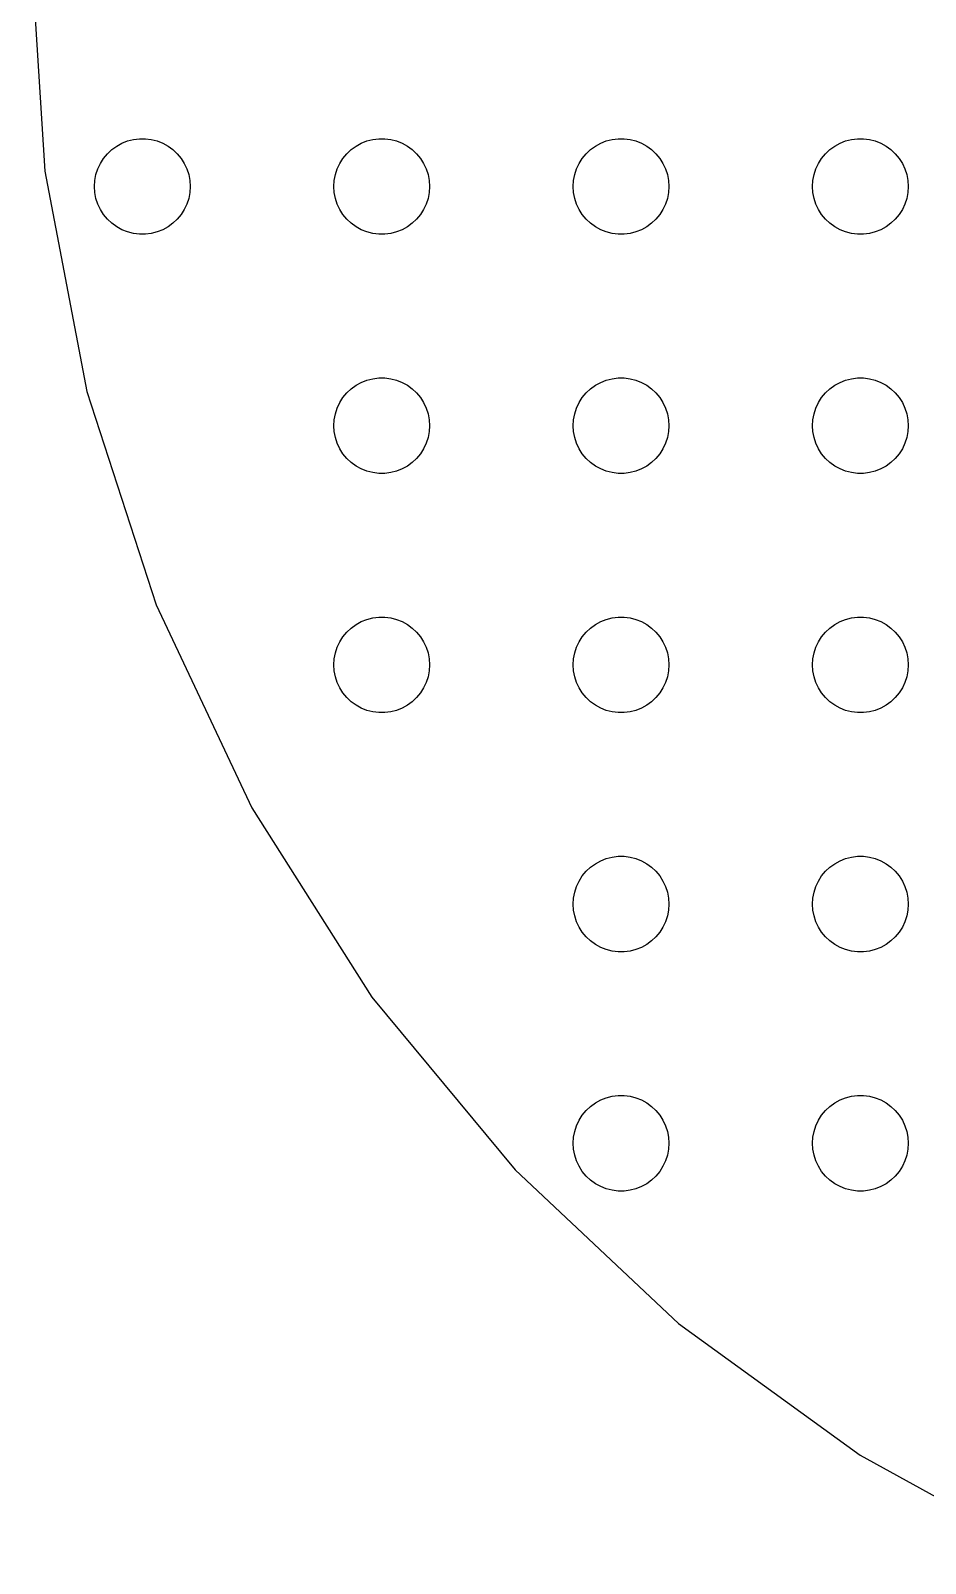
# Model space of a CAD drawing. Header units: metres. Extents: x -112 to 112, y -112 to 112.
# Drawn here: x -112 to -55.9, y -101.3 to -5.2 of the extents above; entities that cross this region are included whole.
import ezdxf

# ---------------------------------------------------------------- set-up
doc = ezdxf.new("R2010")
doc.units = ezdxf.units.M

msp = doc.modelspace()

# ---------------------------------------------------------------- linework, layer by layer
for p, q in [((-112, 0), (-111.117, -14.0373)), ((-106.912, -12.6884), (-106.607, -12.467)), ((-106.607, -12.467), (-106.277, -12.2855)), ((-106.277, -12.2855), (-105.927, -12.1468)), ((-105.927, -12.1468), (-105.562, -12.0531)), ((-105.562, -12.0531), (-105.188, -12.0059)), ((-105.188, -12.0059), (-104.812, -12.0059)), ((-104.812, -12.0059), (-104.438, -12.0531)), ((-104.438, -12.0531), (-104.073, -12.1468)), ((-104.073, -12.1468), (-103.723, -12.2855)), ((-103.723, -12.2855), (-103.393, -12.467)), ((-103.393, -12.467), (-103.088, -12.6884)), ((-91.9123, -12.6884), (-91.6075, -12.467)), ((-91.6075, -12.467), (-91.2773, -12.2855)), ((-91.2773, -12.2855), (-90.927, -12.1468)), ((-90.927, -12.1468), (-90.5621, -12.0531)), ((-90.5621, -12.0531), (-90.1884, -12.0059)), ((-90.1884, -12.0059), (-89.8116, -12.0059)), ((-89.8116, -12.0059), (-89.4379, -12.0531)), ((-89.4379, -12.0531), (-89.073, -12.1468)), ((-89.073, -12.1468), (-88.7227, -12.2855)), ((-88.7227, -12.2855), (-88.3925, -12.467)), ((-88.3925, -12.467), (-88.0877, -12.6884)), ((-76.9123, -12.6884), (-76.6075, -12.467)), ((-76.6075, -12.467), (-76.2773, -12.2855)), ((-76.2773, -12.2855), (-75.927, -12.1468)), ((-75.927, -12.1468), (-75.5621, -12.0531)), ((-75.5621, -12.0531), (-75.1884, -12.0059)), ((-75.1884, -12.0059), (-74.8116, -12.0059)), ((-74.8116, -12.0059), (-74.4379, -12.0531)), ((-74.4379, -12.0531), (-74.073, -12.1468)), ((-74.073, -12.1468), (-73.7227, -12.2855)), ((-73.7227, -12.2855), (-73.3925, -12.467)), ((-73.3925, -12.467), (-73.0877, -12.6884)), ((-61.9123, -12.6884), (-61.6075, -12.467)), ((-61.6075, -12.467), (-61.2773, -12.2855)), ((-61.2773, -12.2855), (-60.927, -12.1468)), ((-60.927, -12.1468), (-60.5621, -12.0531)), ((-60.5621, -12.0531), (-60.1884, -12.0059)), ((-60.1884, -12.0059), (-59.8116, -12.0059)), ((-59.8116, -12.0059), (-59.4379, -12.0531)), ((-59.4379, -12.0531), (-59.0729, -12.1468)), ((-59.0729, -12.1468), (-58.7227, -12.2855)), ((-58.7227, -12.2855), (-58.3925, -12.467)), ((-58.3925, -12.467), (-58.0877, -12.6884)), ((-107.629, -13.5547), (-107.427, -13.2366)), ((-107.427, -13.2366), (-107.187, -12.9464)), ((-107.187, -12.9464), (-106.912, -12.6884)), ((-103.088, -12.6884), (-102.813, -12.9464)), ((-102.813, -12.9464), (-102.573, -13.2366)), ((-102.573, -13.2366), (-102.371, -13.5547)), ((-92.6289, -13.5547), (-92.427, -13.2366)), ((-92.427, -13.2366), (-92.1869, -12.9464)), ((-92.1869, -12.9464), (-91.9123, -12.6884)), ((-88.0877, -12.6884), (-87.8131, -12.9464)), ((-87.8131, -12.9464), (-87.573, -13.2366)), ((-87.573, -13.2366), (-87.3711, -13.5547)), ((-77.6289, -13.5547), (-77.427, -13.2366)), ((-77.427, -13.2366), (-77.1869, -12.9464)), ((-77.1869, -12.9464), (-76.9123, -12.6884)), ((-73.0877, -12.6884), (-72.8131, -12.9464)), ((-72.8131, -12.9464), (-72.573, -13.2366)), ((-72.573, -13.2366), (-72.3711, -13.5547)), ((-62.6289, -13.5547), (-62.427, -13.2366)), ((-62.427, -13.2366), (-62.1869, -12.9464)), ((-62.1869, -12.9464), (-61.9123, -12.6884)), ((-58.0877, -12.6884), (-57.8131, -12.9464)), ((-57.8131, -12.9464), (-57.5729, -13.2366)), ((-57.5729, -13.2366), (-57.3711, -13.5547)), ((-111.117, -14.0373), (-108.481, -27.8533)), ((-107.976, -14.624), (-107.906, -14.2539)), ((-107.906, -14.2539), (-107.789, -13.8956)), ((-107.789, -13.8956), (-107.629, -13.5547)), ((-102.371, -13.5547), (-102.211, -13.8956)), ((-102.211, -13.8956), (-102.094, -14.2539)), ((-102.094, -14.2539), (-102.024, -14.624)), ((-92.9763, -14.624), (-92.9057, -14.2539)), ((-92.9057, -14.2539), (-92.7893, -13.8956)), ((-92.7893, -13.8956), (-92.6289, -13.5547)), ((-87.3711, -13.5547), (-87.2107, -13.8956)), ((-87.2107, -13.8956), (-87.0943, -14.2539)), ((-87.0943, -14.2539), (-87.0237, -14.624)), ((-77.9763, -14.624), (-77.9057, -14.2539)), ((-77.9057, -14.2539), (-77.7893, -13.8956)), ((-77.7893, -13.8956), (-77.6289, -13.5547)), ((-72.3711, -13.5547), (-72.2107, -13.8956)), ((-72.2107, -13.8956), (-72.0943, -14.2539)), ((-72.0943, -14.2539), (-72.0237, -14.624)), ((-62.9763, -14.624), (-62.9057, -14.2539)), ((-62.9057, -14.2539), (-62.7893, -13.8956)), ((-62.7893, -13.8956), (-62.6289, -13.5547)), ((-57.3711, -13.5547), (-57.2107, -13.8956)), ((-57.2107, -13.8956), (-57.0942, -14.2539)), ((-57.0942, -14.2539), (-57.0237, -14.624)), ((-108, -15), (-107.976, -14.624)), ((-107.976, -15.376), (-108, -15)), ((-107.906, -15.7461), (-107.976, -15.376)), ((-102.024, -15.376), (-102.094, -15.7461)), ((-102.024, -14.624), (-102, -15)), ((-102, -15), (-102.024, -15.376)), ((-93, -15), (-92.9763, -14.624)), ((-92.9763, -15.376), (-93, -15)), ((-92.9057, -15.7461), (-92.9763, -15.376)), ((-87.0237, -15.376), (-87.0943, -15.7461)), ((-87.0237, -14.624), (-87, -15)), ((-87, -15), (-87.0237, -15.376)), ((-78, -15), (-77.9763, -14.624)), ((-77.9763, -15.376), (-78, -15)), ((-77.9057, -15.7461), (-77.9763, -15.376)), ((-72.0237, -15.376), (-72.0943, -15.7461)), ((-72.0237, -14.624), (-72, -15)), ((-72, -15), (-72.0237, -15.376)), ((-63, -15), (-62.9763, -14.624)), ((-62.9763, -15.376), (-63, -15)), ((-62.9057, -15.7461), (-62.9763, -15.376)), ((-57.0237, -15.376), (-57.0942, -15.7461)), ((-57.0237, -14.624), (-57, -15)), ((-57, -15), (-57.0237, -15.376)), ((-107.789, -16.1044), (-107.906, -15.7461)), ((-107.629, -16.4453), (-107.789, -16.1044)), ((-102.211, -16.1044), (-102.371, -16.4453)), ((-102.094, -15.7461), (-102.211, -16.1044)), ((-92.7893, -16.1044), (-92.9057, -15.7461)), ((-92.6289, -16.4453), (-92.7893, -16.1044)), ((-87.2107, -16.1044), (-87.3711, -16.4453)), ((-87.0943, -15.7461), (-87.2107, -16.1044)), ((-77.7893, -16.1044), (-77.9057, -15.7461)), ((-77.6289, -16.4453), (-77.7893, -16.1044)), ((-72.2107, -16.1044), (-72.3711, -16.4453)), ((-72.0943, -15.7461), (-72.2107, -16.1044)), ((-62.7893, -16.1044), (-62.9057, -15.7461)), ((-62.6289, -16.4453), (-62.7893, -16.1044)), ((-57.2107, -16.1044), (-57.3711, -16.4453)), ((-57.0942, -15.7461), (-57.2107, -16.1044)), ((-107.427, -16.7634), (-107.629, -16.4453)), ((-107.187, -17.0536), (-107.427, -16.7634)), ((-106.912, -17.3115), (-107.187, -17.0536)), ((-102.813, -17.0536), (-103.088, -17.3115)), ((-102.573, -16.7634), (-102.813, -17.0536)), ((-102.371, -16.4453), (-102.573, -16.7634)), ((-92.427, -16.7634), (-92.6289, -16.4453)), ((-92.1869, -17.0536), (-92.427, -16.7634)), ((-91.9123, -17.3115), (-92.1869, -17.0536)), ((-87.8131, -17.0536), (-88.0877, -17.3115)), ((-87.573, -16.7634), (-87.8131, -17.0536)), ((-87.3711, -16.4453), (-87.573, -16.7634)), ((-77.427, -16.7634), (-77.6289, -16.4453)), ((-77.1869, -17.0536), (-77.427, -16.7634)), ((-76.9123, -17.3115), (-77.1869, -17.0536)), ((-72.8131, -17.0536), (-73.0877, -17.3115)), ((-72.573, -16.7634), (-72.8131, -17.0536)), ((-72.3711, -16.4453), (-72.573, -16.7634)), ((-62.427, -16.7634), (-62.6289, -16.4453)), ((-62.1869, -17.0536), (-62.427, -16.7634)), ((-61.9123, -17.3115), (-62.1869, -17.0536)), ((-57.8131, -17.0536), (-58.0877, -17.3115)), ((-57.5729, -16.7634), (-57.8131, -17.0536)), ((-57.3711, -16.4453), (-57.5729, -16.7634)), ((-106.607, -17.533), (-106.912, -17.3115)), ((-106.277, -17.7145), (-106.607, -17.533)), ((-105.927, -17.8532), (-106.277, -17.7145)), ((-105.562, -17.9469), (-105.927, -17.8532)), ((-105.188, -17.9941), (-105.562, -17.9469)), ((-104.812, -17.9941), (-105.188, -17.9941)), ((-104.438, -17.9469), (-104.812, -17.9941)), ((-104.073, -17.8532), (-104.438, -17.9469)), ((-103.723, -17.7145), (-104.073, -17.8532)), ((-103.393, -17.533), (-103.723, -17.7145)), ((-103.088, -17.3115), (-103.393, -17.533)), ((-91.6075, -17.533), (-91.9123, -17.3115)), ((-91.2773, -17.7145), (-91.6075, -17.533)), ((-90.927, -17.8532), (-91.2773, -17.7145)), ((-90.5621, -17.9469), (-90.927, -17.8532)), ((-90.1884, -17.9941), (-90.5621, -17.9469)), ((-89.8116, -17.9941), (-90.1884, -17.9941)), ((-89.4379, -17.9469), (-89.8116, -17.9941)), ((-89.073, -17.8532), (-89.4379, -17.9469)), ((-88.7227, -17.7145), (-89.073, -17.8532)), ((-88.3925, -17.533), (-88.7227, -17.7145)), ((-88.0877, -17.3115), (-88.3925, -17.533)), ((-76.6075, -17.533), (-76.9123, -17.3115)), ((-76.2773, -17.7145), (-76.6075, -17.533)), ((-75.927, -17.8532), (-76.2773, -17.7145)), ((-75.5621, -17.9469), (-75.927, -17.8532)), ((-75.1884, -17.9941), (-75.5621, -17.9469)), ((-74.8116, -17.9941), (-75.1884, -17.9941)), ((-74.4379, -17.9469), (-74.8116, -17.9941)), ((-74.073, -17.8532), (-74.4379, -17.9469)), ((-73.7227, -17.7145), (-74.073, -17.8532)), ((-73.3925, -17.533), (-73.7227, -17.7145)), ((-73.0877, -17.3115), (-73.3925, -17.533)), ((-61.6075, -17.533), (-61.9123, -17.3115)), ((-61.2773, -17.7145), (-61.6075, -17.533)), ((-60.927, -17.8532), (-61.2773, -17.7145)), ((-60.5621, -17.9469), (-60.927, -17.8532)), ((-60.1884, -17.9941), (-60.5621, -17.9469)), ((-59.8116, -17.9941), (-60.1884, -17.9941)), ((-59.4379, -17.9469), (-59.8116, -17.9941)), ((-59.0729, -17.8532), (-59.4379, -17.9469)), ((-58.7227, -17.7145), (-59.0729, -17.8532)), ((-58.3925, -17.533), (-58.7227, -17.7145)), ((-58.0877, -17.3115), (-58.3925, -17.533)), ((-108.481, -27.8533), (-104.135, -41.2299)), ((-92.1869, -27.9464), (-91.9123, -27.6884)), ((-91.9123, -27.6884), (-91.6075, -27.467)), ((-91.6075, -27.467), (-91.2773, -27.2855)), ((-91.2773, -27.2855), (-90.927, -27.1468)), ((-90.927, -27.1468), (-90.5621, -27.0531)), ((-90.5621, -27.0531), (-90.1884, -27.0059)), ((-90.1884, -27.0059), (-89.8116, -27.0059)), ((-89.8116, -27.0059), (-89.4379, -27.0531)), ((-89.4379, -27.0531), (-89.073, -27.1468)), ((-89.073, -27.1468), (-88.7227, -27.2855)), ((-88.7227, -27.2855), (-88.3925, -27.467)), ((-88.3925, -27.467), (-88.0877, -27.6884)), ((-88.0877, -27.6884), (-87.8131, -27.9464)), ((-77.1869, -27.9464), (-76.9123, -27.6884)), ((-76.9123, -27.6884), (-76.6075, -27.467)), ((-76.6075, -27.467), (-76.2773, -27.2855)), ((-76.2773, -27.2855), (-75.927, -27.1468)), ((-75.927, -27.1468), (-75.5621, -27.0531)), ((-75.5621, -27.0531), (-75.1884, -27.0059)), ((-75.1884, -27.0059), (-74.8116, -27.0059)), ((-74.8116, -27.0059), (-74.4379, -27.0531)), ((-74.4379, -27.0531), (-74.073, -27.1468)), ((-74.073, -27.1468), (-73.7227, -27.2855)), ((-73.7227, -27.2855), (-73.3925, -27.467)), ((-73.3925, -27.467), (-73.0877, -27.6884)), ((-73.0877, -27.6884), (-72.8131, -27.9464)), ((-62.1869, -27.9464), (-61.9123, -27.6884)), ((-61.9123, -27.6884), (-61.6075, -27.467)), ((-61.6075, -27.467), (-61.2773, -27.2855)), ((-61.2773, -27.2855), (-60.927, -27.1468)), ((-60.927, -27.1468), (-60.5621, -27.0531)), ((-60.5621, -27.0531), (-60.1884, -27.0059)), ((-60.1884, -27.0059), (-59.8116, -27.0059)), ((-59.8116, -27.0059), (-59.4379, -27.0531)), ((-59.4379, -27.0531), (-59.0729, -27.1468)), ((-59.0729, -27.1468), (-58.7227, -27.2855)), ((-58.7227, -27.2855), (-58.3925, -27.467)), ((-58.3925, -27.467), (-58.0877, -27.6884)), ((-58.0877, -27.6884), (-57.8131, -27.9464)), ((-92.7893, -28.8956), (-92.6289, -28.5547)), ((-92.6289, -28.5547), (-92.427, -28.2366)), ((-92.427, -28.2366), (-92.1869, -27.9464)), ((-87.8131, -27.9464), (-87.573, -28.2366)), ((-87.573, -28.2366), (-87.3711, -28.5547)), ((-87.3711, -28.5547), (-87.2107, -28.8956)), ((-77.7893, -28.8956), (-77.6289, -28.5547)), ((-77.6289, -28.5547), (-77.427, -28.2366)), ((-77.427, -28.2366), (-77.1869, -27.9464)), ((-72.8131, -27.9464), (-72.573, -28.2366)), ((-72.573, -28.2366), (-72.3711, -28.5547)), ((-72.3711, -28.5547), (-72.2107, -28.8956)), ((-62.7893, -28.8956), (-62.6289, -28.5547)), ((-62.6289, -28.5547), (-62.427, -28.2366)), ((-62.427, -28.2366), (-62.1869, -27.9464)), ((-57.8131, -27.9464), (-57.5729, -28.2366)), ((-57.5729, -28.2366), (-57.3711, -28.5547)), ((-57.3711, -28.5547), (-57.2107, -28.8956)), ((-93, -30), (-92.9763, -29.624)), ((-92.9763, -29.624), (-92.9057, -29.2539)), ((-92.9057, -29.2539), (-92.7893, -28.8956)), ((-87.2107, -28.8956), (-87.0943, -29.2539)), ((-87.0943, -29.2539), (-87.0237, -29.624)), ((-87.0237, -29.624), (-87, -30)), ((-78, -30), (-77.9763, -29.624)), ((-77.9763, -29.624), (-77.9057, -29.2539)), ((-77.9057, -29.2539), (-77.7893, -28.8956)), ((-72.2107, -28.8956), (-72.0943, -29.2539)), ((-72.0943, -29.2539), (-72.0237, -29.624)), ((-72.0237, -29.624), (-72, -30)), ((-63, -30), (-62.9763, -29.624)), ((-62.9763, -29.624), (-62.9057, -29.2539)), ((-62.9057, -29.2539), (-62.7893, -28.8956)), ((-57.2107, -28.8956), (-57.0942, -29.2539)), ((-57.0942, -29.2539), (-57.0237, -29.624)), ((-57.0237, -29.624), (-57, -30)), ((-92.9763, -30.376), (-93, -30)), ((-92.9057, -30.7461), (-92.9763, -30.376)), ((-92.7893, -31.1044), (-92.9057, -30.7461)), ((-87.0943, -30.7461), (-87.2107, -31.1044)), ((-87.0237, -30.376), (-87.0943, -30.7461)), ((-87, -30), (-87.0237, -30.376)), ((-77.9763, -30.376), (-78, -30)), ((-77.9057, -30.7461), (-77.9763, -30.376)), ((-77.7893, -31.1044), (-77.9057, -30.7461)), ((-72.0943, -30.7461), (-72.2107, -31.1044)), ((-72.0237, -30.376), (-72.0943, -30.7461)), ((-72, -30), (-72.0237, -30.376)), ((-62.9763, -30.376), (-63, -30)), ((-62.9057, -30.7461), (-62.9763, -30.376)), ((-62.7893, -31.1044), (-62.9057, -30.7461)), ((-57.0942, -30.7461), (-57.2107, -31.1044)), ((-57.0237, -30.376), (-57.0942, -30.7461)), ((-57, -30), (-57.0237, -30.376)), ((-92.6289, -31.4453), (-92.7893, -31.1044)), ((-92.427, -31.7634), (-92.6289, -31.4453)), ((-87.3711, -31.4453), (-87.573, -31.7634)), ((-87.2107, -31.1044), (-87.3711, -31.4453)), ((-77.6289, -31.4453), (-77.7893, -31.1044)), ((-77.427, -31.7634), (-77.6289, -31.4453)), ((-72.3711, -31.4453), (-72.573, -31.7634)), ((-72.2107, -31.1044), (-72.3711, -31.4453)), ((-62.6289, -31.4453), (-62.7893, -31.1044)), ((-62.427, -31.7634), (-62.6289, -31.4453)), ((-57.3711, -31.4453), (-57.5729, -31.7634)), ((-57.2107, -31.1044), (-57.3711, -31.4453)), ((-92.1869, -32.0536), (-92.427, -31.7634)), ((-91.9123, -32.3115), (-92.1869, -32.0536)), ((-91.6075, -32.533), (-91.9123, -32.3115)), ((-91.2773, -32.7145), (-91.6075, -32.533)), ((-88.3925, -32.533), (-88.7227, -32.7145)), ((-88.0877, -32.3115), (-88.3925, -32.533)), ((-87.8131, -32.0536), (-88.0877, -32.3115)), ((-87.573, -31.7634), (-87.8131, -32.0536)), ((-77.1869, -32.0536), (-77.427, -31.7634)), ((-76.9123, -32.3115), (-77.1869, -32.0536)), ((-76.6075, -32.533), (-76.9123, -32.3115)), ((-76.2773, -32.7145), (-76.6075, -32.533)), ((-73.3925, -32.533), (-73.7227, -32.7145)), ((-73.0877, -32.3115), (-73.3925, -32.533)), ((-72.8131, -32.0536), (-73.0877, -32.3115)), ((-72.573, -31.7634), (-72.8131, -32.0536)), ((-62.1869, -32.0536), (-62.427, -31.7634)), ((-61.9123, -32.3115), (-62.1869, -32.0536)), ((-61.6075, -32.533), (-61.9123, -32.3115)), ((-61.2773, -32.7145), (-61.6075, -32.533)), ((-58.3925, -32.533), (-58.7227, -32.7145)), ((-58.0877, -32.3115), (-58.3925, -32.533)), ((-57.8131, -32.0536), (-58.0877, -32.3115)), ((-57.5729, -31.7634), (-57.8131, -32.0536)), ((-90.927, -32.8532), (-91.2773, -32.7145)), ((-90.5621, -32.9469), (-90.927, -32.8532)), ((-90.1884, -32.9941), (-90.5621, -32.9469)), ((-89.8116, -32.9941), (-90.1884, -32.9941)), ((-89.4379, -32.9469), (-89.8116, -32.9941)), ((-89.073, -32.8532), (-89.4379, -32.9469)), ((-88.7227, -32.7145), (-89.073, -32.8532)), ((-75.927, -32.8532), (-76.2773, -32.7145)), ((-75.5621, -32.9469), (-75.927, -32.8532)), ((-75.1884, -32.9941), (-75.5621, -32.9469)), ((-74.8116, -32.9941), (-75.1884, -32.9941)), ((-74.4379, -32.9469), (-74.8116, -32.9941)), ((-74.073, -32.8532), (-74.4379, -32.9469)), ((-73.7227, -32.7145), (-74.073, -32.8532)), ((-60.927, -32.8532), (-61.2773, -32.7145)), ((-60.5621, -32.9469), (-60.927, -32.8532)), ((-60.1884, -32.9941), (-60.5621, -32.9469)), ((-59.8116, -32.9941), (-60.1884, -32.9941)), ((-59.4379, -32.9469), (-59.8116, -32.9941)), ((-59.0729, -32.8532), (-59.4379, -32.9469)), ((-58.7227, -32.7145), (-59.0729, -32.8532)), ((-104.135, -41.2299), (-98.1463, -53.9564)), ((-91.6075, -42.467), (-91.2773, -42.2855)), ((-91.2773, -42.2855), (-90.927, -42.1468)), ((-90.927, -42.1468), (-90.5621, -42.0531)), ((-90.5621, -42.0531), (-90.1884, -42.0059)), ((-90.1884, -42.0059), (-89.8116, -42.0059)), ((-89.8116, -42.0059), (-89.4379, -42.0531)), ((-89.4379, -42.0531), (-89.073, -42.1468)), ((-89.073, -42.1468), (-88.7227, -42.2855)), ((-88.7227, -42.2855), (-88.3925, -42.467)), ((-76.6075, -42.467), (-76.2773, -42.2855)), ((-76.2773, -42.2855), (-75.927, -42.1468)), ((-75.927, -42.1468), (-75.5621, -42.0531)), ((-75.5621, -42.0531), (-75.1884, -42.0059)), ((-75.1884, -42.0059), (-74.8116, -42.0059)), ((-74.8116, -42.0059), (-74.4379, -42.0531)), ((-74.4379, -42.0531), (-74.073, -42.1468)), ((-74.073, -42.1468), (-73.7227, -42.2855)), ((-73.7227, -42.2855), (-73.3925, -42.467)), ((-61.6075, -42.467), (-61.2773, -42.2855)), ((-61.2773, -42.2855), (-60.927, -42.1468)), ((-60.927, -42.1468), (-60.5621, -42.0531)), ((-60.5621, -42.0531), (-60.1884, -42.0059)), ((-60.1884, -42.0059), (-59.8116, -42.0059)), ((-59.8116, -42.0059), (-59.4379, -42.0531)), ((-59.4379, -42.0531), (-59.0729, -42.1468)), ((-59.0729, -42.1468), (-58.7227, -42.2855)), ((-58.7227, -42.2855), (-58.3925, -42.467)), ((-92.6289, -43.5547), (-92.427, -43.2366)), ((-92.427, -43.2366), (-92.1869, -42.9464)), ((-92.1869, -42.9464), (-91.9123, -42.6885)), ((-91.9123, -42.6885), (-91.6075, -42.467)), ((-88.3925, -42.467), (-88.0877, -42.6885)), ((-88.0877, -42.6885), (-87.8131, -42.9464)), ((-87.8131, -42.9464), (-87.573, -43.2366)), ((-87.573, -43.2366), (-87.3711, -43.5547)), ((-77.6289, -43.5547), (-77.427, -43.2366)), ((-77.427, -43.2366), (-77.1869, -42.9464)), ((-77.1869, -42.9464), (-76.9123, -42.6885)), ((-76.9123, -42.6885), (-76.6075, -42.467)), ((-73.3925, -42.467), (-73.0877, -42.6885)), ((-73.0877, -42.6885), (-72.8131, -42.9464)), ((-72.8131, -42.9464), (-72.573, -43.2366)), ((-72.573, -43.2366), (-72.3711, -43.5547)), ((-62.6289, -43.5547), (-62.427, -43.2366)), ((-62.427, -43.2366), (-62.1869, -42.9464)), ((-62.1869, -42.9464), (-61.9123, -42.6885)), ((-61.9123, -42.6885), (-61.6075, -42.467)), ((-58.3925, -42.467), (-58.0877, -42.6885)), ((-58.0877, -42.6885), (-57.8131, -42.9464)), ((-57.8131, -42.9464), (-57.5729, -43.2366)), ((-57.5729, -43.2366), (-57.3711, -43.5547)), ((-92.9057, -44.2539), (-92.7893, -43.8956)), ((-92.7893, -43.8956), (-92.6289, -43.5547)), ((-87.3711, -43.5547), (-87.2107, -43.8956)), ((-87.2107, -43.8956), (-87.0943, -44.2539)), ((-77.9057, -44.2539), (-77.7893, -43.8956)), ((-77.7893, -43.8956), (-77.6289, -43.5547)), ((-72.3711, -43.5547), (-72.2107, -43.8956)), ((-72.2107, -43.8956), (-72.0943, -44.2539)), ((-62.9057, -44.2539), (-62.7893, -43.8956)), ((-62.7893, -43.8956), (-62.6289, -43.5547)), ((-57.3711, -43.5547), (-57.2107, -43.8956)), ((-57.2107, -43.8956), (-57.0942, -44.2539)), ((-93, -45), (-92.9763, -44.624)), ((-92.9763, -45.376), (-93, -45)), ((-92.9763, -44.624), (-92.9057, -44.2539)), ((-87.0943, -44.2539), (-87.0237, -44.624)), ((-87.0237, -44.624), (-87, -45)), ((-87, -45), (-87.0237, -45.376)), ((-78, -45), (-77.9763, -44.624)), ((-77.9763, -45.376), (-78, -45)), ((-77.9763, -44.624), (-77.9057, -44.2539)), ((-72.0943, -44.2539), (-72.0237, -44.624)), ((-72.0237, -44.624), (-72, -45)), ((-72, -45), (-72.0237, -45.376)), ((-63, -45), (-62.9763, -44.624)), ((-62.9763, -45.376), (-63, -45)), ((-62.9763, -44.624), (-62.9057, -44.2539)), ((-57.0942, -44.2539), (-57.0237, -44.624)), ((-57.0237, -44.624), (-57, -45)), ((-57, -45), (-57.0237, -45.376)), ((-92.9057, -45.7461), (-92.9763, -45.376)), ((-92.7893, -46.1044), (-92.9057, -45.7461)), ((-92.6289, -46.4453), (-92.7893, -46.1044)), ((-87.2107, -46.1044), (-87.3711, -46.4453)), ((-87.0943, -45.7461), (-87.2107, -46.1044)), ((-87.0237, -45.376), (-87.0943, -45.7461)), ((-77.9057, -45.7461), (-77.9763, -45.376)), ((-77.7893, -46.1044), (-77.9057, -45.7461)), ((-77.6289, -46.4453), (-77.7893, -46.1044)), ((-72.2107, -46.1044), (-72.3711, -46.4453)), ((-72.0943, -45.7461), (-72.2107, -46.1044)), ((-72.0237, -45.376), (-72.0943, -45.7461)), ((-62.9057, -45.7461), (-62.9763, -45.376)), ((-62.7893, -46.1044), (-62.9057, -45.7461)), ((-62.6289, -46.4453), (-62.7893, -46.1044)), ((-57.2107, -46.1044), (-57.3711, -46.4453)), ((-57.0942, -45.7461), (-57.2107, -46.1044)), ((-57.0237, -45.376), (-57.0942, -45.7461)), ((-92.427, -46.7634), (-92.6289, -46.4453)), ((-92.1869, -47.0536), (-92.427, -46.7634)), ((-91.9123, -47.3115), (-92.1869, -47.0536)), ((-87.8131, -47.0536), (-88.0877, -47.3115)), ((-87.573, -46.7634), (-87.8131, -47.0536)), ((-87.3711, -46.4453), (-87.573, -46.7634)), ((-77.427, -46.7634), (-77.6289, -46.4453)), ((-77.1869, -47.0536), (-77.427, -46.7634)), ((-76.9123, -47.3115), (-77.1869, -47.0536)), ((-72.8131, -47.0536), (-73.0877, -47.3115)), ((-72.573, -46.7634), (-72.8131, -47.0536)), ((-72.3711, -46.4453), (-72.573, -46.7634)), ((-62.427, -46.7634), (-62.6289, -46.4453)), ((-62.1869, -47.0536), (-62.427, -46.7634)), ((-61.9123, -47.3115), (-62.1869, -47.0536)), ((-57.8131, -47.0536), (-58.0877, -47.3115)), ((-57.5729, -46.7634), (-57.8131, -47.0536)), ((-57.3711, -46.4453), (-57.5729, -46.7634)), ((-91.6075, -47.533), (-91.9123, -47.3115)), ((-91.2773, -47.7145), (-91.6075, -47.533)), ((-90.927, -47.8532), (-91.2773, -47.7145)), ((-90.5621, -47.9469), (-90.927, -47.8532)), ((-90.1884, -47.9941), (-90.5621, -47.9469)), ((-89.8116, -47.9941), (-90.1884, -47.9941)), ((-89.4379, -47.9469), (-89.8116, -47.9941)), ((-89.073, -47.8532), (-89.4379, -47.9469)), ((-88.7227, -47.7145), (-89.073, -47.8532)), ((-88.3925, -47.533), (-88.7227, -47.7145)), ((-88.0877, -47.3115), (-88.3925, -47.533)), ((-76.6075, -47.533), (-76.9123, -47.3115)), ((-76.2773, -47.7145), (-76.6075, -47.533)), ((-75.927, -47.8532), (-76.2773, -47.7145)), ((-75.5621, -47.9469), (-75.927, -47.8532)), ((-75.1884, -47.9941), (-75.5621, -47.9469)), ((-74.8116, -47.9941), (-75.1884, -47.9941)), ((-74.4379, -47.9469), (-74.8116, -47.9941)), ((-74.073, -47.8532), (-74.4379, -47.9469)), ((-73.7227, -47.7145), (-74.073, -47.8532)), ((-73.3925, -47.533), (-73.7227, -47.7145)), ((-73.0877, -47.3115), (-73.3925, -47.533)), ((-61.6075, -47.533), (-61.9123, -47.3115)), ((-61.2773, -47.7145), (-61.6075, -47.533)), ((-60.927, -47.8532), (-61.2773, -47.7145)), ((-60.5621, -47.9469), (-60.927, -47.8532)), ((-60.1884, -47.9941), (-60.5621, -47.9469)), ((-59.8116, -47.9941), (-60.1884, -47.9941)), ((-59.4379, -47.9469), (-59.8116, -47.9941)), ((-59.0729, -47.8532), (-59.4379, -47.9469)), ((-58.7227, -47.7145), (-59.0729, -47.8532)), ((-58.3925, -47.533), (-58.7227, -47.7145)), ((-58.0877, -47.3115), (-58.3925, -47.533)), ((-98.1463, -53.9564), (-90.6099, -65.8319)), ((-76.9123, -57.6885), (-76.6075, -57.467)), ((-76.6075, -57.467), (-76.2773, -57.2855)), ((-76.2773, -57.2855), (-75.927, -57.1468)), ((-75.927, -57.1468), (-75.5621, -57.0531)), ((-75.5621, -57.0531), (-75.1884, -57.0059)), ((-75.1884, -57.0059), (-74.8116, -57.0059)), ((-74.8116, -57.0059), (-74.4379, -57.0531)), ((-74.4379, -57.0531), (-74.073, -57.1468)), ((-74.073, -57.1468), (-73.7227, -57.2855)), ((-73.7227, -57.2855), (-73.3925, -57.467)), ((-73.3925, -57.467), (-73.0877, -57.6885)), ((-61.9123, -57.6885), (-61.6075, -57.467)), ((-61.6075, -57.467), (-61.2773, -57.2855)), ((-61.2773, -57.2855), (-60.927, -57.1468)), ((-60.927, -57.1468), (-60.5621, -57.0531)), ((-60.5621, -57.0531), (-60.1884, -57.0059)), ((-60.1884, -57.0059), (-59.8116, -57.0059)), ((-59.8116, -57.0059), (-59.4379, -57.0531)), ((-59.4379, -57.0531), (-59.0729, -57.1468)), ((-59.0729, -57.1468), (-58.7227, -57.2855)), ((-58.7227, -57.2855), (-58.3925, -57.467)), ((-58.3925, -57.467), (-58.0877, -57.6885)), ((-77.7893, -58.8956), (-77.6289, -58.5547)), ((-77.6289, -58.5547), (-77.427, -58.2366)), ((-77.427, -58.2366), (-77.1869, -57.9464)), ((-77.1869, -57.9464), (-76.9123, -57.6885)), ((-73.0877, -57.6885), (-72.8131, -57.9464)), ((-72.8131, -57.9464), (-72.573, -58.2366)), ((-72.573, -58.2366), (-72.3711, -58.5547)), ((-72.3711, -58.5547), (-72.2107, -58.8956)), ((-62.7893, -58.8956), (-62.6289, -58.5547)), ((-62.6289, -58.5547), (-62.427, -58.2366)), ((-62.427, -58.2366), (-62.1869, -57.9464)), ((-62.1869, -57.9464), (-61.9123, -57.6885)), ((-58.0877, -57.6885), (-57.8131, -57.9464)), ((-57.8131, -57.9464), (-57.5729, -58.2366)), ((-57.5729, -58.2366), (-57.3711, -58.5547)), ((-57.3711, -58.5547), (-57.2107, -58.8956)), ((-77.9763, -59.624), (-77.9057, -59.2539)), ((-77.9057, -59.2539), (-77.7893, -58.8956)), ((-72.2107, -58.8956), (-72.0943, -59.2539)), ((-72.0943, -59.2539), (-72.0237, -59.624)), ((-62.9763, -59.624), (-62.9057, -59.2539)), ((-62.9057, -59.2539), (-62.7893, -58.8956)), ((-57.2107, -58.8956), (-57.0942, -59.2539)), ((-57.0942, -59.2539), (-57.0237, -59.624)), ((-78, -60), (-77.9763, -59.624)), ((-77.9763, -60.376), (-78, -60)), ((-77.9057, -60.7461), (-77.9763, -60.376)), ((-72.0237, -60.376), (-72.0943, -60.7461)), ((-72.0237, -59.624), (-72, -60)), ((-72, -60), (-72.0237, -60.376)), ((-63, -60), (-62.9763, -59.624)), ((-62.9763, -60.376), (-63, -60)), ((-62.9057, -60.7461), (-62.9763, -60.376)), ((-57.0237, -60.376), (-57.0942, -60.7461)), ((-57.0237, -59.624), (-57, -60)), ((-57, -60), (-57.0237, -60.376)), ((-77.7893, -61.1044), (-77.9057, -60.7461)), ((-77.6289, -61.4453), (-77.7893, -61.1044)), ((-77.427, -61.7634), (-77.6289, -61.4453)), ((-72.3711, -61.4453), (-72.573, -61.7634)), ((-72.2107, -61.1044), (-72.3711, -61.4453)), ((-72.0943, -60.7461), (-72.2107, -61.1044)), ((-62.7893, -61.1044), (-62.9057, -60.7461)), ((-62.6289, -61.4453), (-62.7893, -61.1044)), ((-62.427, -61.7634), (-62.6289, -61.4453)), ((-57.3711, -61.4453), (-57.5729, -61.7634)), ((-57.2107, -61.1044), (-57.3711, -61.4453)), ((-57.0942, -60.7461), (-57.2107, -61.1044)), ((-77.1869, -62.0536), (-77.427, -61.7634)), ((-76.9123, -62.3115), (-77.1869, -62.0536)), ((-76.6075, -62.533), (-76.9123, -62.3115)), ((-73.0877, -62.3115), (-73.3925, -62.533)), ((-72.8131, -62.0536), (-73.0877, -62.3115)), ((-72.573, -61.7634), (-72.8131, -62.0536)), ((-62.1869, -62.0536), (-62.427, -61.7634)), ((-61.9123, -62.3115), (-62.1869, -62.0536)), ((-61.6075, -62.533), (-61.9123, -62.3115)), ((-58.0877, -62.3115), (-58.3925, -62.533)), ((-57.8131, -62.0536), (-58.0877, -62.3115)), ((-57.5729, -61.7634), (-57.8131, -62.0536)), ((-76.2773, -62.7145), (-76.6075, -62.533)), ((-75.927, -62.8532), (-76.2773, -62.7145)), ((-75.5621, -62.9469), (-75.927, -62.8532)), ((-75.1884, -62.9941), (-75.5621, -62.9469)), ((-74.8116, -62.9941), (-75.1884, -62.9941)), ((-74.4379, -62.9469), (-74.8116, -62.9941)), ((-74.073, -62.8532), (-74.4379, -62.9469)), ((-73.7227, -62.7145), (-74.073, -62.8532)), ((-73.3925, -62.533), (-73.7227, -62.7145)), ((-61.2773, -62.7145), (-61.6075, -62.533)), ((-60.927, -62.8532), (-61.2773, -62.7145)), ((-60.5621, -62.9469), (-60.927, -62.8532)), ((-60.1884, -62.9941), (-60.5621, -62.9469)), ((-59.8116, -62.9941), (-60.1884, -62.9941)), ((-59.4379, -62.9469), (-59.8116, -62.9941)), ((-59.0729, -62.8532), (-59.4379, -62.9469)), ((-58.7227, -62.7145), (-59.0729, -62.8532)), ((-58.3925, -62.533), (-58.7227, -62.7145)), ((-90.6099, -65.8319), (-81.6445, -76.6693)), ((-75.927, -72.1468), (-75.5621, -72.0531)), ((-75.5621, -72.0531), (-75.1884, -72.0059)), ((-75.1884, -72.0059), (-74.8116, -72.0059)), ((-74.8116, -72.0059), (-74.4379, -72.0531)), ((-74.4379, -72.0531), (-74.073, -72.1468)), ((-60.927, -72.1468), (-60.5621, -72.0531)), ((-60.5621, -72.0531), (-60.1884, -72.0059)), ((-60.1884, -72.0059), (-59.8116, -72.0059)), ((-59.8116, -72.0059), (-59.4379, -72.0531)), ((-59.4379, -72.0531), (-59.0729, -72.1468)), ((-77.427, -73.2366), (-77.1869, -72.9464)), ((-77.1869, -72.9464), (-76.9123, -72.6885)), ((-76.9123, -72.6885), (-76.6075, -72.467)), ((-76.6075, -72.467), (-76.2773, -72.2855)), ((-76.2773, -72.2855), (-75.927, -72.1468)), ((-74.073, -72.1468), (-73.7227, -72.2855)), ((-73.7227, -72.2855), (-73.3925, -72.467)), ((-73.3925, -72.467), (-73.0877, -72.6885)), ((-73.0877, -72.6885), (-72.8131, -72.9464)), ((-72.8131, -72.9464), (-72.573, -73.2366)), ((-62.427, -73.2366), (-62.1869, -72.9464)), ((-62.1869, -72.9464), (-61.9123, -72.6885)), ((-61.9123, -72.6885), (-61.6075, -72.467)), ((-61.6075, -72.467), (-61.2773, -72.2855)), ((-61.2773, -72.2855), (-60.927, -72.1468)), ((-59.0729, -72.1468), (-58.7227, -72.2855)), ((-58.7227, -72.2855), (-58.3925, -72.467)), ((-58.3925, -72.467), (-58.0877, -72.6885)), ((-58.0877, -72.6885), (-57.8131, -72.9464)), ((-57.8131, -72.9464), (-57.5729, -73.2366)), ((-77.9057, -74.2539), (-77.7893, -73.8956)), ((-77.7893, -73.8956), (-77.6289, -73.5547)), ((-77.6289, -73.5547), (-77.427, -73.2366)), ((-72.573, -73.2366), (-72.3711, -73.5547)), ((-72.3711, -73.5547), (-72.2107, -73.8956)), ((-72.2107, -73.8956), (-72.0943, -74.2539)), ((-62.9057, -74.2539), (-62.7893, -73.8956)), ((-62.7893, -73.8956), (-62.6289, -73.5547)), ((-62.6289, -73.5547), (-62.427, -73.2366)), ((-57.5729, -73.2366), (-57.3711, -73.5547)), ((-57.3711, -73.5547), (-57.2107, -73.8956)), ((-57.2107, -73.8956), (-57.0942, -74.2539)), ((-78, -75), (-77.9763, -74.624)), ((-77.9763, -74.624), (-77.9057, -74.2539)), ((-72.0943, -74.2539), (-72.0237, -74.624)), ((-72.0237, -74.624), (-72, -75)), ((-63, -75), (-62.9763, -74.624)), ((-62.9763, -74.624), (-62.9057, -74.2539)), ((-57.0942, -74.2539), (-57.0237, -74.624)), ((-57.0237, -74.624), (-57, -75)), ((-77.9763, -75.376), (-78, -75)), ((-77.9057, -75.7461), (-77.9763, -75.376)), ((-77.7893, -76.1044), (-77.9057, -75.7461)), ((-72.0943, -75.7461), (-72.2107, -76.1044)), ((-72.0237, -75.376), (-72.0943, -75.7461)), ((-72, -75), (-72.0237, -75.376)), ((-62.9763, -75.376), (-63, -75)), ((-62.9057, -75.7461), (-62.9763, -75.376)), ((-62.7893, -76.1044), (-62.9057, -75.7461)), ((-57.0942, -75.7461), (-57.2107, -76.1044)), ((-57.0237, -75.376), (-57.0942, -75.7461)), ((-57, -75), (-57.0237, -75.376)), ((-81.6445, -76.6693), (-71.3915, -86.2975)), ((-77.6289, -76.4453), (-77.7893, -76.1044)), ((-77.427, -76.7634), (-77.6289, -76.4453)), ((-77.1869, -77.0536), (-77.427, -76.7634)), ((-72.573, -76.7634), (-72.8131, -77.0536)), ((-72.3711, -76.4453), (-72.573, -76.7634)), ((-72.2107, -76.1044), (-72.3711, -76.4453)), ((-62.6289, -76.4453), (-62.7893, -76.1044)), ((-62.427, -76.7634), (-62.6289, -76.4453)), ((-62.1869, -77.0536), (-62.427, -76.7634)), ((-57.5729, -76.7634), (-57.8131, -77.0536)), ((-57.3711, -76.4453), (-57.5729, -76.7634)), ((-57.2107, -76.1044), (-57.3711, -76.4453)), ((-76.9123, -77.3115), (-77.1869, -77.0536)), ((-76.6075, -77.533), (-76.9123, -77.3115)), ((-76.2773, -77.7145), (-76.6075, -77.533)), ((-75.927, -77.8532), (-76.2773, -77.7145)), ((-73.7227, -77.7145), (-74.073, -77.8532)), ((-73.3925, -77.533), (-73.7227, -77.7145)), ((-73.0877, -77.3115), (-73.3925, -77.533)), ((-72.8131, -77.0536), (-73.0877, -77.3115)), ((-61.9123, -77.3115), (-62.1869, -77.0536)), ((-61.6075, -77.533), (-61.9123, -77.3115)), ((-61.2773, -77.7145), (-61.6075, -77.533)), ((-60.927, -77.8532), (-61.2773, -77.7145)), ((-58.7227, -77.7145), (-59.0729, -77.8532)), ((-58.3925, -77.533), (-58.7227, -77.7145)), ((-58.0877, -77.3115), (-58.3925, -77.533)), ((-57.8131, -77.0536), (-58.0877, -77.3115)), ((-75.5621, -77.9469), (-75.927, -77.8532)), ((-75.1884, -77.9941), (-75.5621, -77.9469)), ((-74.8116, -77.9941), (-75.1884, -77.9941)), ((-74.4379, -77.9469), (-74.8116, -77.9941)), ((-74.073, -77.8532), (-74.4379, -77.9469)), ((-60.5621, -77.9469), (-60.927, -77.8532)), ((-60.1884, -77.9941), (-60.5621, -77.9469)), ((-59.8116, -77.9941), (-60.1884, -77.9941)), ((-59.4379, -77.9469), (-59.8116, -77.9941)), ((-59.0729, -77.8532), (-59.4379, -77.9469)), ((-71.3915, -86.2975), (-60.0126, -94.5647)), ((-60.0126, -94.5647), (-47.6873, -101.341))]:
    msp.add_line(p, q)

doc.saveas('drawing.dxf')
